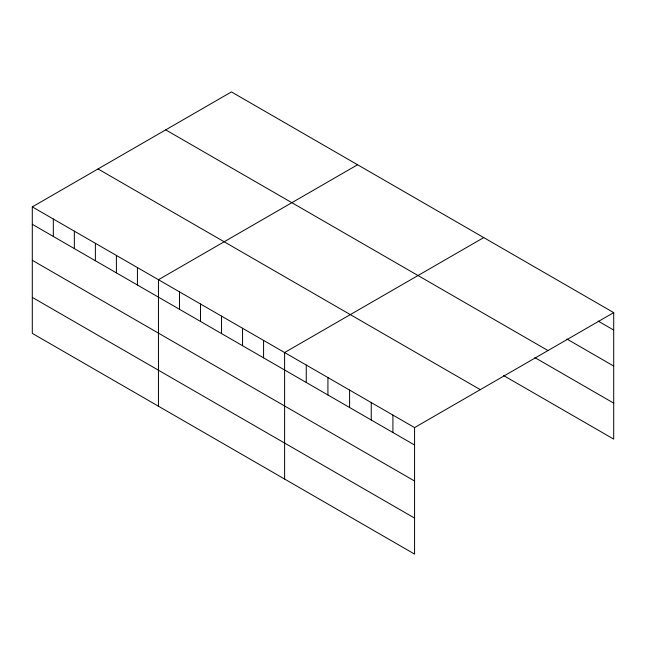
<?xml version="1.0" encoding="UTF-8"?>
<svg xmlns="http://www.w3.org/2000/svg" width="646" height="646" viewBox="0 0 646 646"><rect width="100%" height="100%" fill="white"/><g stroke="black" fill="none" stroke-linecap="round" stroke-linejoin="round"><path stroke-width="0.97" d="M32.3 206.89L414.57 427.587L414.57 554.082L32.3 333.376L32.3 206.89L231.43 91.918L613.7 312.624L613.7 439.11L503.654 375.584M357.577 164.754L158.448 279.718L158.448 406.205M483.725 237.583L284.603 352.546L284.603 479.041M414.57 427.587L613.7 312.624M598.107 321.054L613.7 330.058M566.913 339.037L613.7 366.048M165.715 129.862L547.986 350.56M534.848 357.601L613.7 403.128M98.014 168.945L480.285 389.651M32.3 224.323L414.57 445.021M32.3 260.306L414.57 481.012M32.3 297.386L414.57 518.092M392.913 415.079L392.913 432.521M371.248 402.579L371.248 420.013M349.591 390.071L349.591 407.505M327.926 377.563L327.926 394.997M306.261 365.055L306.261 382.489M263.576 340.41L263.576 357.844M242.549 328.273L242.549 345.707M221.53 316.136L221.53 333.57M200.502 304L200.502 321.433M179.475 291.855L179.475 309.289M137.428 267.581L137.428 285.015M116.401 255.445L116.401 272.878M95.374 243.3L95.374 260.734M74.347 231.163L74.347 248.597M53.327 219.026L53.327 236.46"/></g></svg>
